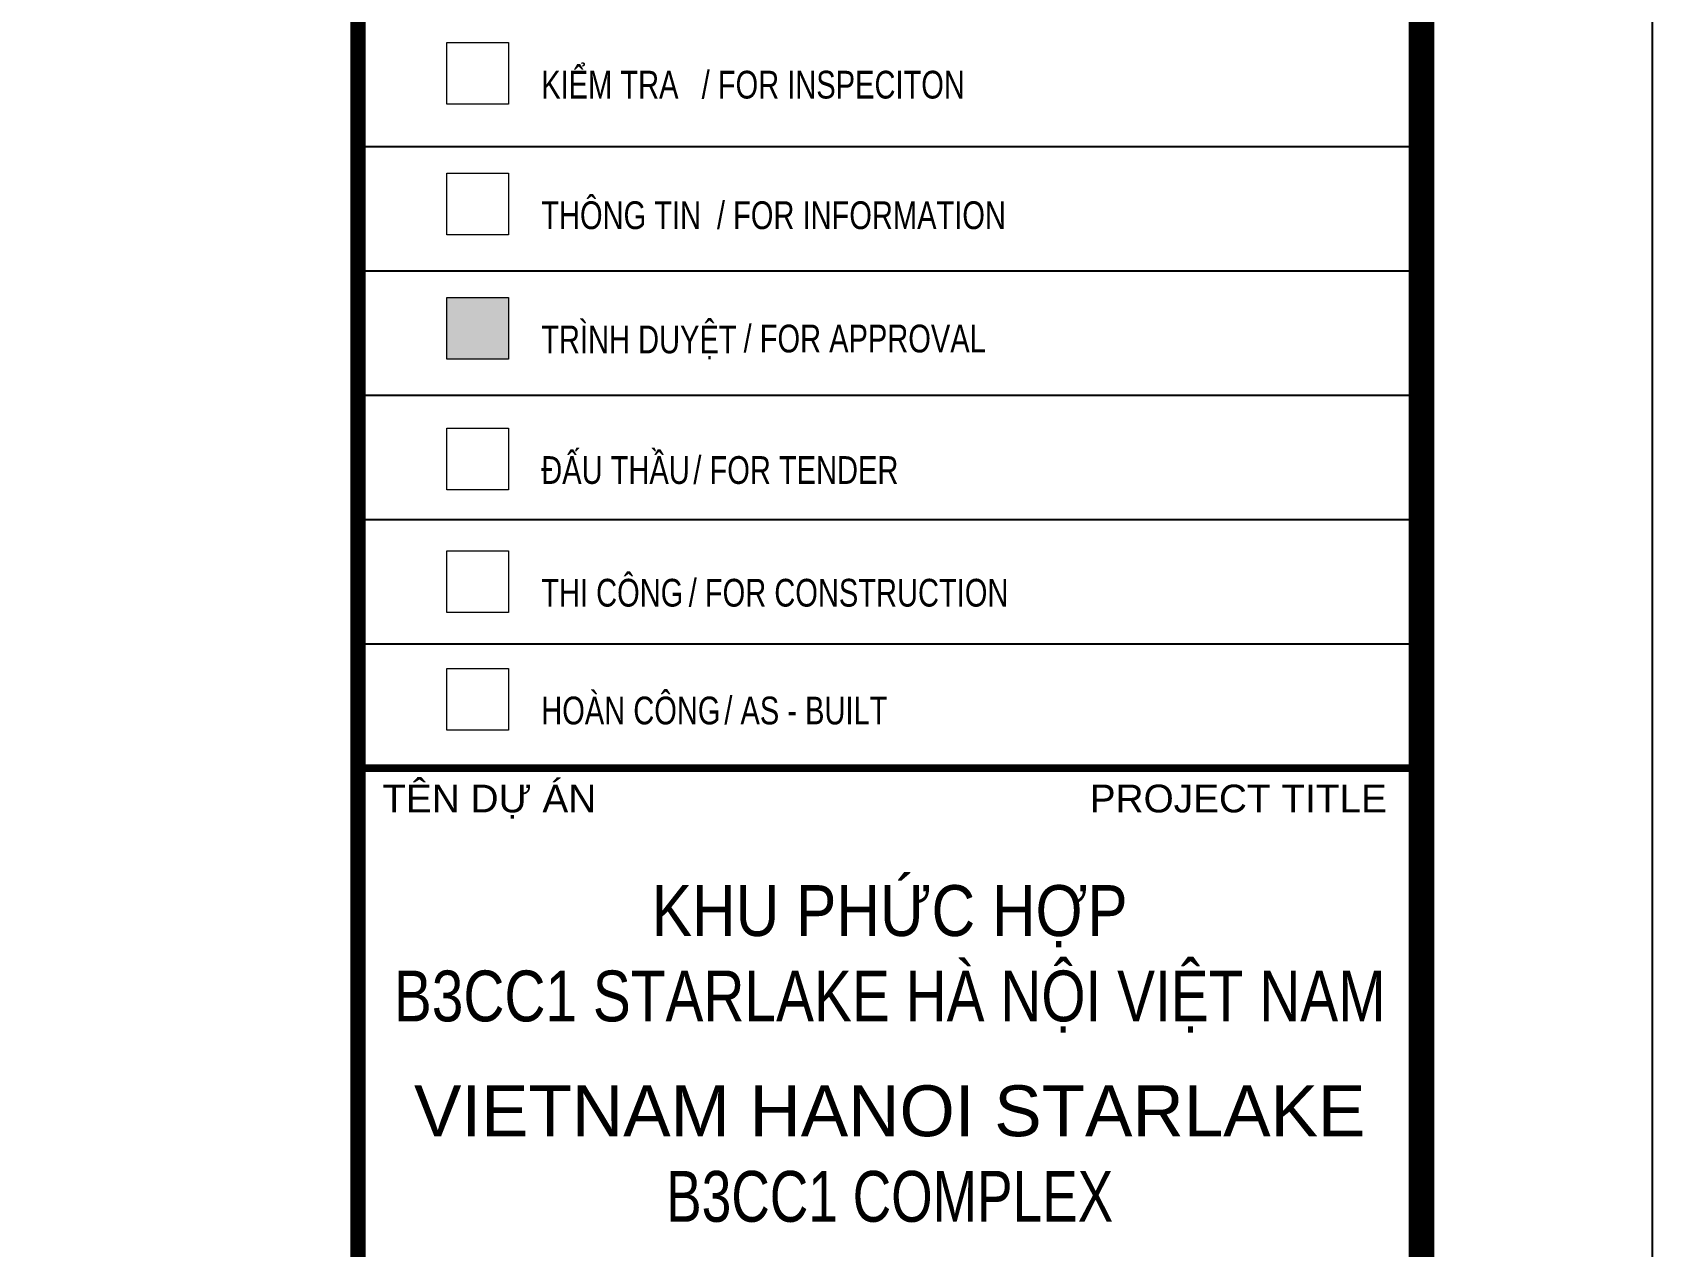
# Model space of a CAD drawing. Header units: millimetres. Extents: x 0 to 841, y 0 to 594.
# Drawn here: x 735.9 to 841, y 218.3 to 297.1 of the extents above; entities that cross this region are included whole.
import ezdxf
from ezdxf.enums import TextEntityAlignment as Align

# ---------------------------------------------------------------- set-up
doc = ezdxf.new("R2010")
doc.units = ezdxf.units.MM
doc.header["$MEASUREMENT"] = 0
for name, color, linetype in [('$0$TABLE', 9, 'Continuous'), ('TABLE', 9, 'Continuous'), ('vn_text', 1, 'Continuous')]:
    doc.layers.add(name, color=color, linetype=linetype)
for name, color, linetype, lineweight in [('CHG-C&S-TITLE BLOCK-A1-TD$0$G-ANNO-TTLB', 6, 'Continuous', 18), ('CHG-C&S-TITLE BLOCK-A1-TD$0$G-IMPT', 1, 'Continuous', 18), ('title-vertical$0$textnho', 2, 'Continuous', 18)]:
    doc.layers.add(name, color=color, linetype=linetype, lineweight=lineweight)
doc.styles.add('Arial', font='arial.ttf')

msp = doc.modelspace()

# ---------------------------------------------------------------- hatches: boundary and pattern name
at = {"layer": 'CHG-C&S-TITLE BLOCK-A1-TD$0$G-IMPT'}
msp.add_hatch(color=256, dxfattribs=at).paths.add_polyline_path([(762.77, 279.86), (766.77, 279.86), (766.77, 275.86), (762.77, 275.86)])

# ---------------------------------------------------------------- linework, layer by layer
at = {"layer": '$0$TABLE', "color": 0}
msp.add_lwpolyline([(0, 0), (841, 0), (841, 594), (0, 594)], close=True, dxfattribs=at)
at = {"layer": 'CHG-C&S-TITLE BLOCK-A1-TD$0$G-ANNO-TTLB'}
for points in [[(762.77, 296.4), (766.77, 296.4), (766.77, 292.4), (762.77, 292.4)], [(762.77, 287.93), (766.77, 287.93), (766.77, 283.93), (762.77, 283.93)], [(762.77, 279.86), (766.77, 279.86), (766.77, 275.86), (762.77, 275.86)], [(762.77, 271.39), (766.77, 271.39), (766.77, 267.39), (762.77, 267.39)], [(762.77, 263.43), (766.77, 263.43), (766.77, 259.43), (762.77, 259.43)], [(762.77, 255.79), (766.77, 255.79), (766.77, 251.79), (762.77, 251.79)]]:
    msp.add_lwpolyline(points, close=True, dxfattribs=at)
at = {"layer": 'TABLE'}
for p, q in [((757, 289.66), (826, 289.66)), ((757, 281.59), (826, 281.59)), ((757, 273.52), (826, 273.52)), ((757, 265.46), (826, 265.46)), ((757, 257.39), (826, 257.39)), ((757, 249.32), (826, 249.32))]:
    msp.add_line(p, q, dxfattribs=at)
at = {"layer": 'TABLE', "const_width": 1.67}
msp.add_lwpolyline([(826, 17), (826, 577), (25, 577), (25, 17)], close=True, dxfattribs=at)
at = {"layer": 'TABLE'}
for points, const_width in [([(757, 577), (757, 17)], 1), ([(757, 249.32), (826, 249.32)], 0.5), ([(757, 249.32), (826, 249.32)], 0.5)]:
    msp.add_lwpolyline(points, dxfattribs=dict(at, const_width=const_width))
at = {"layer": 'title-vertical$0$textnho'}
msp.add_lwpolyline([(0, 594), (0, 0), (841, 0), (841, 594), (0, 594)], dxfattribs=at)

# ---------------------------------------------------------------- texts
at = {"layer": 'TABLE', "style": 'Arial'}
msp.add_text('PROJECT TITLE', height=1.8, dxfattribs=at).set_placement((804.48, 246.46))
at = {"layer": 'TABLE', "color": 1, "style": 'Arial'}
for s, width, p in [('KHU PHỨC HỢP', 0.85, (791.5, 238.44)), ('B3CC1 STARLAKE HÀ NỘI VIỆT NAM', 0.8, (791.5, 232.9))]:
    msp.add_text(s, height=3.3, dxfattribs=dict(at, width=width)).set_placement(p, align=Align.CENTER)
at = {"layer": 'TABLE', "color": 9, "style": 'Arial'}
msp.add_text('VIETNAM HANOI STARLAKE', height=3.3, dxfattribs=at).set_placement((791.5, 225.45), align=Align.CENTER)
at = {"layer": 'TABLE', "color": 9, "style": 'Arial', "width": 0.75}
msp.add_text('B3CC1 COMPLEX', height=3.3, dxfattribs=at).set_placement((791.5, 219.9), align=Align.CENTER)
at = {"layer": 'vn_text', "style": 'Arial', "width": 0.75}
for s, p in [('KIỂM TRA', (768.89, 292.77)), ('THÔNG TIN', (768.89, 284.3)), ('TRÌNH DUYỆT', (768.89, 276.24)), ('ĐẤU THẦU', (768.89, 267.77)), ('THI CÔNG', (768.89, 259.81)), ('HOÀN CÔNG', (768.89, 252.17))]:
    msp.add_text(s, height=1.8, dxfattribs=at).set_placement(p)
at = {"layer": 'vn_text', "color": 9, "style": 'Arial', "width": 0.75}
for s, p in [('/ FOR INSPECITON', (779.3, 292.77)), ('/ FOR INFORMATION', (780.29, 284.3)), ('/ FOR APPROVAL', (782.02, 276.3)), ('/ FOR TENDER', (778.76, 267.77)), ('/ FOR CONSTRUCTION', (778.46, 259.81)), ('/ AS - BUILT', (780.77, 252.17))]:
    msp.add_text(s, height=1.8, dxfattribs=at).set_placement(p)
at = {"layer": 'vn_text', "style": 'Arial'}
msp.add_text('TÊN DỰ ÁN', height=1.8, dxfattribs=at).set_placement((772.46, 246.46), align=Align.RIGHT)

doc.saveas('drawing.dxf')
